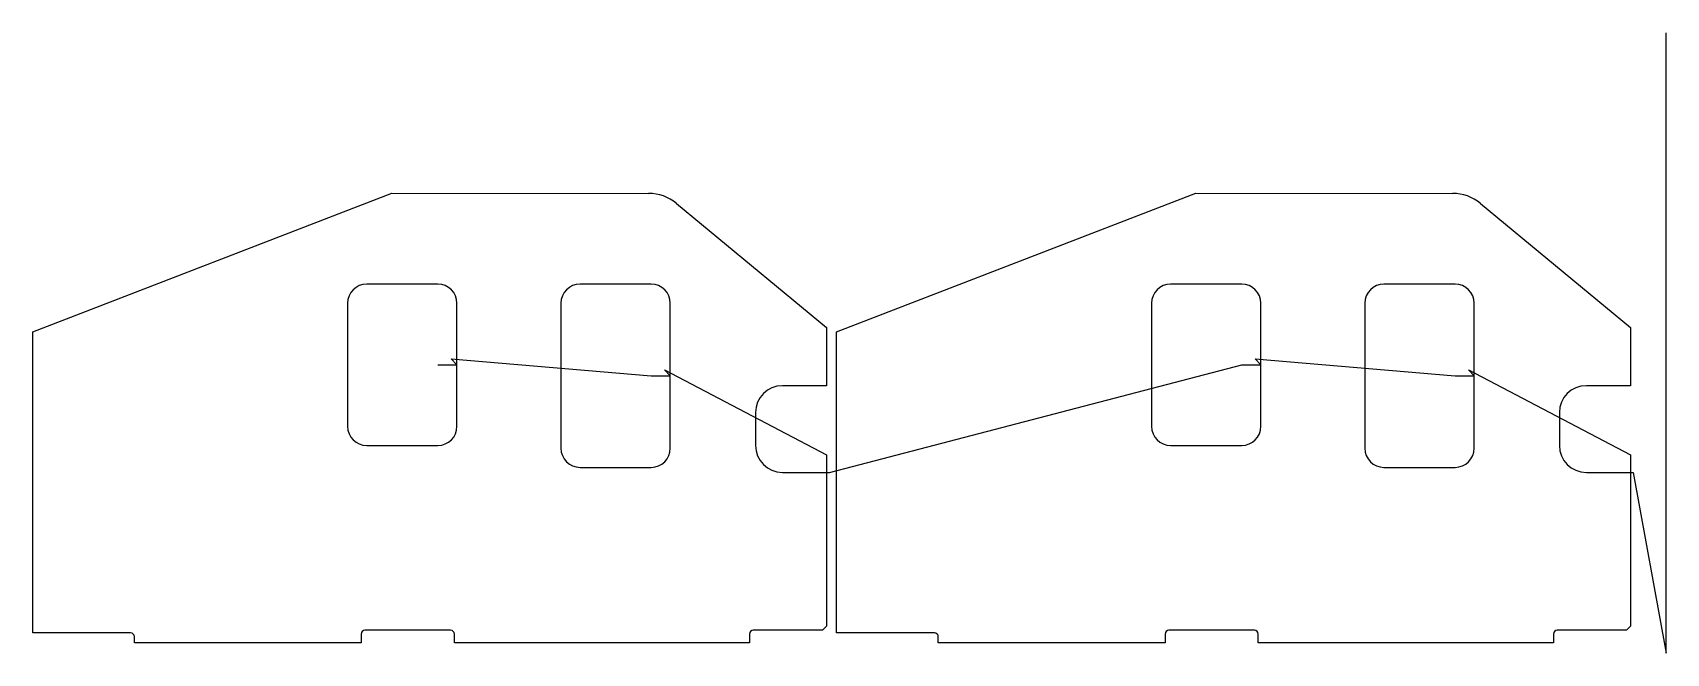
# Model space of a CAD drawing. Header units: metres. Extents: x 64 to 3050, y 1266 to 2400.
import ezdxf

# ---------------------------------------------------------------- set-up
doc = ezdxf.new("R2010")
doc.units = ezdxf.units.M

msp = doc.modelspace()

# ---------------------------------------------------------------- linework, layer by layer
at = {"layer": 'TOOL_0'}
for p, q in [((3050.483, 2399.004), (3050.483, 2400.004)), ((3050.483, 1265.631), (3050.483, 2399.004)), ((63.677, 1853.048), (720.604, 2106.434)), ((720.604, 2106.434), (1189.857, 2106.293)), ((1533.487, 1853.05), (2190.414, 2106.436)), ((2190.414, 2106.436), (2659.667, 2106.295)), ((1240.838, 2087.925), (1515.177, 1860.886)), ((2710.648, 2087.927), (2984.987, 1860.888)), ((804.427, 1940.531), (674.427, 1940.531)), ((1194.427, 1940.532), (1064.427, 1940.532)), ((2274.237, 1940.533), (2144.237, 1940.533)), ((2664.237, 1940.534), (2534.237, 1940.534)), ((639.427, 1905.531), (639.427, 1680.531)), ((839.427, 1793.031), (839.427, 1905.531)), ((1029.427, 1905.532), (1029.427, 1640.532)), ((1229.427, 1773.032), (1229.427, 1905.532)), ((2109.237, 1905.533), (2109.237, 1680.533)), ((2309.237, 1793.033), (2309.237, 1905.533)), ((2499.237, 1905.534), (2499.237, 1640.534)), ((2699.237, 1773.034), (2699.237, 1905.534)), ((63.677, 1302.783), (63.677, 1853.048)), ((1515.177, 1860.886), (1515.177, 1754.783)), ((1533.487, 1302.785), (1533.487, 1853.05)), ((2984.987, 1860.888), (2984.987, 1754.785)), ((804.427, 1793.031), (839.427, 1793.031)), ((839.427, 1793.031), (828.82, 1803.638)), ((828.82, 1803.638), (1194.427, 1773.032)), ((839.427, 1680.531), (839.427, 1793.031)), ((1520.297, 1596.283), (2274.237, 1793.033)), ((2274.237, 1793.033), (2309.237, 1793.033)), ((2309.237, 1793.033), (2298.63, 1803.64)), ((2298.63, 1803.64), (2664.237, 1773.034)), ((2309.237, 1680.533), (2309.237, 1793.033)), ((1194.427, 1773.032), (1229.427, 1773.032)), ((1229.427, 1773.032), (1218.82, 1783.639)), ((1218.82, 1783.639), (1515.177, 1628.245)), ((1229.427, 1640.532), (1229.427, 1773.032)), ((2664.237, 1773.034), (2699.237, 1773.034)), ((2699.237, 1773.034), (2688.63, 1783.641)), ((2688.63, 1783.641), (2984.987, 1628.247)), ((2699.237, 1640.534), (2699.237, 1773.034)), ((1515.177, 1754.783), (1434.427, 1754.783)), ((2984.987, 1754.785), (2904.237, 1754.785)), ((1385.177, 1705.533), (1385.177, 1645.533)), ((2854.987, 1705.535), (2854.987, 1645.535)), ((674.427, 1645.531), (804.427, 1645.531)), ((2144.237, 1645.533), (2274.237, 1645.533)), ((1515.177, 1628.245), (1515.177, 1596.283)), ((2984.987, 1628.247), (2984.987, 1596.285)), ((1064.427, 1605.532), (1194.427, 1605.532)), ((1434.427, 1596.283), (1515.177, 1596.283)), ((1515.177, 1596.283), (1515.177, 1315.222)), ((1515.177, 1596.283), (1520.297, 1596.283)), ((2534.237, 1605.534), (2664.237, 1605.534)), ((2904.237, 1596.285), (2984.987, 1596.285)), ((2984.987, 1596.285), (2984.987, 1315.224)), ((2984.987, 1596.285), (2990.107, 1596.285)), ((2990.107, 1596.285), (3050.483, 1265.631)), ((1515.177, 1315.222), (1507.738, 1307.783)), ((2984.987, 1315.224), (2977.548, 1307.785)), ((242.677, 1302.783), (63.677, 1302.783)), ((249.677, 1284.783), (249.677, 1295.783)), ((664.177, 1284.783), (249.677, 1284.783)), ((664.177, 1300.783), (664.177, 1284.783)), ((827.677, 1307.783), (671.177, 1307.783)), ((834.677, 1284.783), (834.677, 1300.783)), ((1374.177, 1284.783), (834.677, 1284.783)), ((1374.177, 1300.783), (1374.177, 1284.783)), ((1507.738, 1307.783), (1381.177, 1307.783)), ((1712.487, 1302.785), (1533.487, 1302.785)), ((1719.487, 1284.785), (1719.487, 1295.785)), ((2133.987, 1284.785), (1719.487, 1284.785)), ((2133.987, 1300.785), (2133.987, 1284.785)), ((2297.487, 1307.785), (2140.987, 1307.785)), ((2304.487, 1284.785), (2304.487, 1300.785)), ((2843.987, 1284.785), (2304.487, 1284.785)), ((2843.987, 1300.785), (2843.987, 1284.785)), ((2977.548, 1307.785), (2850.987, 1307.785))]:
    msp.add_line(p, q, dxfattribs=at)
for centre, radius, start, end in [((1189.804, 2026.214), 80.079, 50.409801, 89.962079), ((2659.614, 2026.216), 80.079, 50.409801, 89.962079), ((674.427, 1905.531), 35, 90, 180), ((804.427, 1905.531), 35, 0, 90), ((1064.427, 1905.532), 35, 90, 180), ((1194.427, 1905.532), 35, 0, 90), ((2144.237, 1905.533), 35, 90, 180), ((2274.237, 1905.533), 35, 0, 90), ((2534.237, 1905.534), 35, 90, 180), ((2664.237, 1905.534), 35, 0, 90), ((1434.427, 1705.533), 49.25, 90, 180), ((2904.237, 1705.535), 49.25, 90, 180), ((674.427, 1680.531), 35, 180, 270), ((804.427, 1680.531), 35, 270, 0), ((2144.237, 1680.533), 35, 180, 270), ((2274.237, 1680.533), 35, 270, 0), ((1434.427, 1645.533), 49.25, 180, 270), ((2904.237, 1645.535), 49.25, 180, 270), ((1064.427, 1640.532), 35, 180, 270), ((1194.427, 1640.532), 35, 270, 0), ((2534.237, 1640.534), 35, 180, 270), ((2664.237, 1640.534), 35, 270, 0), ((242.677, 1295.783), 7, 0, 90), ((671.177, 1300.783), 7, 90, 180), ((827.677, 1300.783), 7, 0, 90), ((1381.177, 1300.783), 7, 90, 180), ((1712.487, 1295.785), 7, 0, 90), ((2140.987, 1300.785), 7, 90, 180), ((2297.487, 1300.785), 7, 0, 90), ((2850.987, 1300.785), 7, 90, 180)]:
    msp.add_arc(centre, radius, start, end, dxfattribs=at)

doc.saveas('drawing.dxf')
